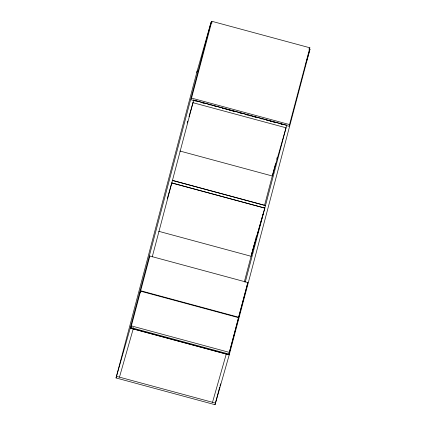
<?xml version="1.0" encoding="UTF-8"?>
<svg xmlns="http://www.w3.org/2000/svg" width="426" height="426" viewBox="0 0 426 426"><rect width="100%" height="100%" fill="white"/><g stroke="black" fill="none" stroke-linecap="round" stroke-linejoin="round"><path stroke-width="0.64" d="M116.037 377.947L130.249 328.084L229.231 354.837L215.023 404.7L116.037 377.947L197.222 70.801M212.164 22.86L210.976 22.535L130.234 328.137L229.215 354.89L309.963 49.294L308.775 48.969M130.915 327.583L149.856 256.037L247.847 282.523L228.906 354.07L130.915 327.583L131.4 325.895L229.39 352.382L238.565 317.658L140.575 291.171M193.01 100.312L191.088 99.796L211.866 21.3L309.856 47.787L289.084 126.282L287.161 125.761M133.205 328.936L133.562 327.599M152.242 256.894L193.724 99.886M244.29 282.007L254.657 242.767M254.998 241.483L255.509 239.55M255.845 238.267L256.356 236.334M264.514 205.46L275.563 163.648M276.751 159.143L277.262 157.215M245.28 282.044L286.767 125.036M215.023 404.7L219.725 387.016M220.066 385.727L220.577 383.799M238.193 318.936L247.847 282.523M196.769 72.399L210.976 22.535M211.381 22.993L211.866 21.3M187.2 122.97L187.744 121.069M189.006 116.633L192.994 102.645M149.372 257.725L149.856 256.037M140.09 292.864L140.681 290.756L238.672 317.242M167.258 198.809L171.785 182.919L264.828 208.069L251.09 256.276L158.69 231.297M119.466 377.148L133.221 328.883M309.377 49.48L309.856 47.787M305.245 65.838L305.788 63.932M306.15 62.665L309.963 49.294M251.75 253.774L263.124 213.857M212.51 402.293L226.265 354.033M228.906 354.07L229.39 352.382M191.572 98.102L289.563 124.589M194.293 100.658L196.216 101.18M201.977 102.735L203.9 103.257M208.383 104.471L210.306 104.988M214.789 106.202L216.712 106.718M222.473 108.279L224.395 108.795M225.673 109.141L227.596 109.663M228.879 110.009L230.801 110.526M232.079 110.872L235.285 111.74M239.763 112.954L241.686 113.47M246.169 114.685L248.092 115.201M249.375 115.547L251.292 116.069M252.575 116.415L255.776 117.278M260.259 118.492L262.182 119.008M266.665 120.223L268.588 120.739M269.866 121.085L271.788 121.607M273.071 121.953L274.994 122.475M280.755 124.03L282.678 124.552M192.978 102.698L286.038 127.789L272.299 175.997L179.9 151.022M171.769 182.972L264.812 208.122M116.495 376.344L215.476 403.097M193.654 100.142L286.698 125.292L193.654 100.142M172.445 180.416L265.489 205.566L172.445 180.416"/></g></svg>
